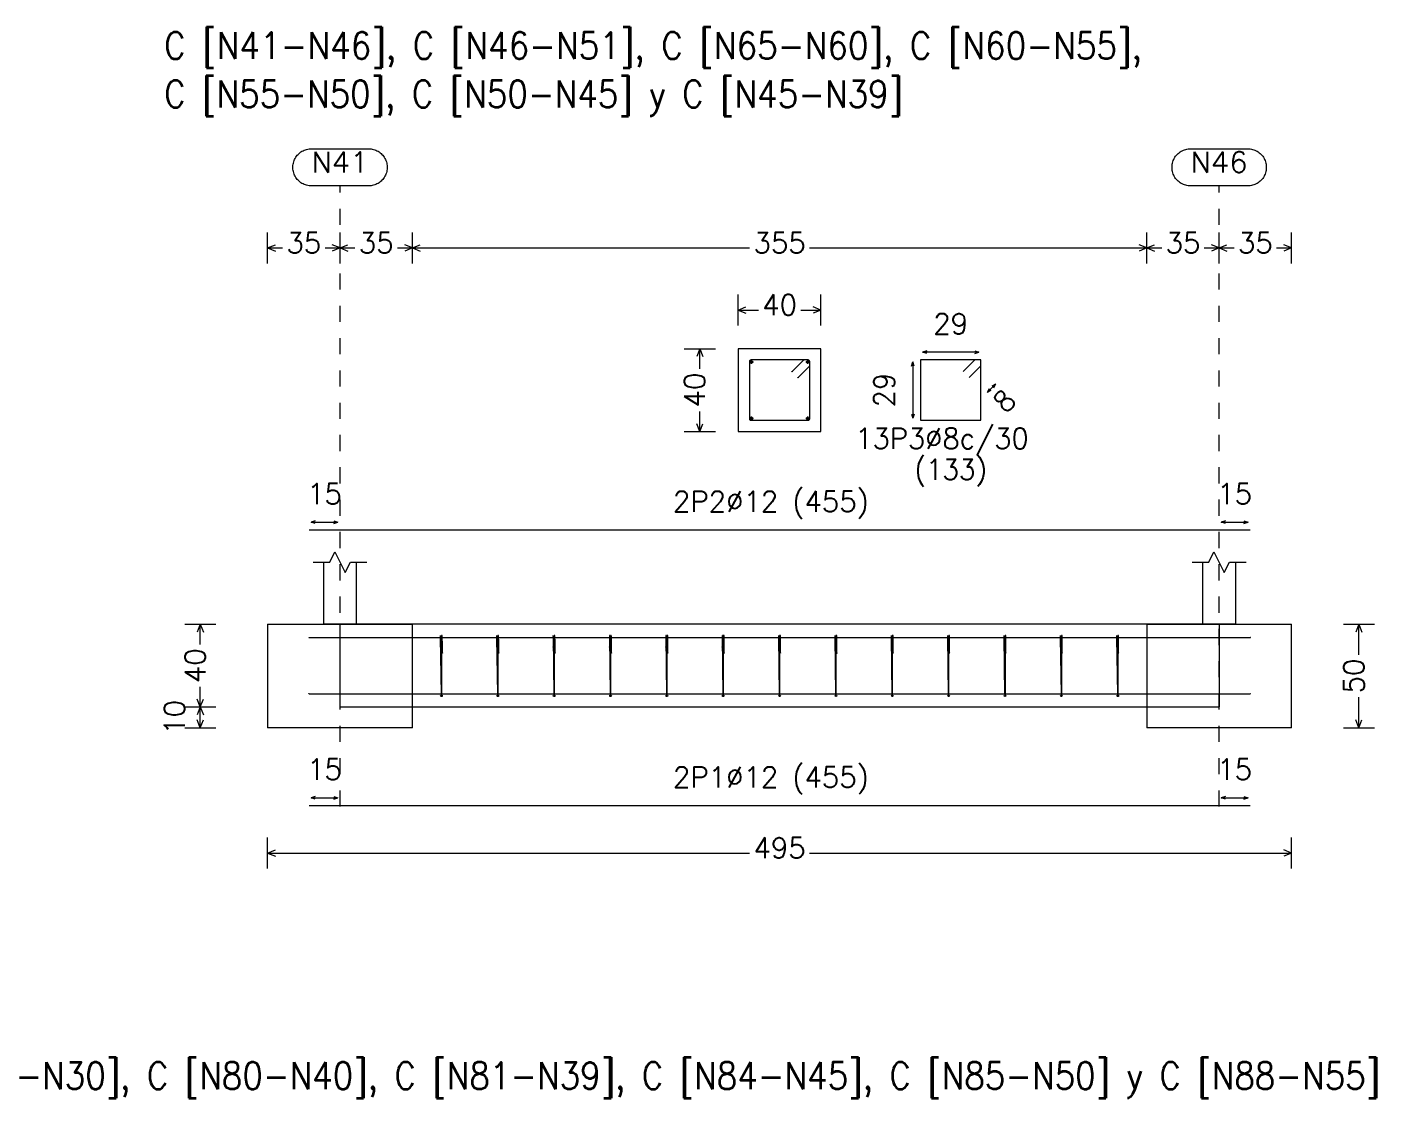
# Model space of a CAD drawing. Header units: inches. Extents: x 72863 to 72995, y 49095 to 49225.
# Drawn here: x 72978.76 to 72987.11, y 49143.24 to 49149.87 of the extents above; entities that cross this region are included whole.
import ezdxf
from ezdxf.enums import TextEntityAlignment as Align

# ---------------------------------------------------------------- set-up
doc = ezdxf.new("R2010")
doc.units = ezdxf.units.IN
doc.linetypes.add('CYPE_PUNTO', pattern=[0.075, 0, -0.075])
for name, color, linetype, lineweight in [('CIM_COTAS', 2, 'Continuous', 9), ('CIM_DIB_ARMADOS', 4, 'Continuous', 9), ('CIM_GEOMETRIA', 2, 'Continuous', 9), ('CIM_REFEREN', 2, 'Continuous', 9), ('CIM_TXT_ARMADOS', 3, 'Continuous', 9)]:
    doc.layers.add(name, color=color, linetype=linetype, lineweight=lineweight)
doc.styles.add('CYPETXT', font='romans__.ttf', dxfattribs={"height": 0.2})

msp = doc.modelspace()

# ---------------------------------------------------------------- hatches: boundary and pattern name
at = {"layer": 'CIM_DIB_ARMADOS'}
h = msp.add_hatch(color=256, dxfattribs=at)
edge = h.paths.add_edge_path()
edge.add_arc((72983.4932, 49147.7369), 0.00102, 0, 360)
h = msp.add_hatch(color=256, dxfattribs=at)
edge = h.paths.add_edge_path()
edge.add_arc((72983.5304, 49147.6998), 0.00102, 0, 360)
h = msp.add_hatch(color=256, dxfattribs=at)
edge = h.paths.add_edge_path()
edge.add_arc((72980.5039, 49146.091), 0.00102, 0, 360)
h = msp.add_hatch(color=256, dxfattribs=at)
edge = h.paths.add_edge_path()
edge.add_arc((72986.3279, 49146.091), 0.00102, 0, 360)
h = msp.add_hatch(color=256, dxfattribs=at)
edge = h.paths.add_edge_path()
edge.add_arc((72981.3177, 49146.0313), 0.00102, 0, 360)
h = msp.add_hatch(color=256, dxfattribs=at)
edge = h.paths.add_edge_path()
edge.add_arc((72981.6665, 49146.0313), 0.00102, 0, 360)
h = msp.add_hatch(color=256, dxfattribs=at)
edge = h.paths.add_edge_path()
edge.add_arc((72982.0153, 49146.0313), 0.00102, 0, 360)
h = msp.add_hatch(color=256, dxfattribs=at)
edge = h.paths.add_edge_path()
edge.add_arc((72982.364, 49146.0313), 0.00102, 0, 360)
h = msp.add_hatch(color=256, dxfattribs=at)
edge = h.paths.add_edge_path()
edge.add_arc((72982.7128, 49146.0313), 0.00102, 0, 360)
h = msp.add_hatch(color=256, dxfattribs=at)
edge = h.paths.add_edge_path()
edge.add_arc((72983.0615, 49146.0313), 0.00102, 0, 360)
h = msp.add_hatch(color=256, dxfattribs=at)
edge = h.paths.add_edge_path()
edge.add_arc((72983.4103, 49146.0313), 0.00102, 0, 360)
h = msp.add_hatch(color=256, dxfattribs=at)
edge = h.paths.add_edge_path()
edge.add_arc((72983.759, 49146.0313), 0.00102, 0, 360)
h = msp.add_hatch(color=256, dxfattribs=at)
edge = h.paths.add_edge_path()
edge.add_arc((72984.1078, 49146.0313), 0.00102, 0, 360)
h = msp.add_hatch(color=256, dxfattribs=at)
edge = h.paths.add_edge_path()
edge.add_arc((72984.4565, 49146.0313), 0.00102, 0, 360)
h = msp.add_hatch(color=256, dxfattribs=at)
edge = h.paths.add_edge_path()
edge.add_arc((72984.8053, 49146.0313), 0.00102, 0, 360)
h = msp.add_hatch(color=256, dxfattribs=at)
edge = h.paths.add_edge_path()
edge.add_arc((72985.154, 49146.0313), 0.00102, 0, 360)
h = msp.add_hatch(color=256, dxfattribs=at)
edge = h.paths.add_edge_path()
edge.add_arc((72985.5028, 49146.0313), 0.00102, 0, 360)
h = msp.add_hatch(color=256, dxfattribs=at)
edge = h.paths.add_edge_path()
edge.add_arc((72981.329, 49145.9942), 0.00102, 0, 360)
h = msp.add_hatch(color=256, dxfattribs=at)
edge = h.paths.add_edge_path()
edge.add_arc((72981.6778, 49145.9942), 0.00102, 0, 360)
h = msp.add_hatch(color=256, dxfattribs=at)
edge = h.paths.add_edge_path()
edge.add_arc((72982.0265, 49145.9942), 0.00102, 0, 360)
h = msp.add_hatch(color=256, dxfattribs=at)
edge = h.paths.add_edge_path()
edge.add_arc((72982.3753, 49145.9942), 0.00102, 0, 360)
h = msp.add_hatch(color=256, dxfattribs=at)
edge = h.paths.add_edge_path()
edge.add_arc((72982.724, 49145.9942), 0.00102, 0, 360)
h = msp.add_hatch(color=256, dxfattribs=at)
edge = h.paths.add_edge_path()
edge.add_arc((72983.0728, 49145.9942), 0.00102, 0, 360)
h = msp.add_hatch(color=256, dxfattribs=at)
edge = h.paths.add_edge_path()
edge.add_arc((72983.4215, 49145.9942), 0.00102, 0, 360)
h = msp.add_hatch(color=256, dxfattribs=at)
edge = h.paths.add_edge_path()
edge.add_arc((72983.7703, 49145.9942), 0.00102, 0, 360)
h = msp.add_hatch(color=256, dxfattribs=at)
edge = h.paths.add_edge_path()
edge.add_arc((72984.119, 49145.9942), 0.00102, 0, 360)
h = msp.add_hatch(color=256, dxfattribs=at)
edge = h.paths.add_edge_path()
edge.add_arc((72984.4678, 49145.9942), 0.00102, 0, 360)
h = msp.add_hatch(color=256, dxfattribs=at)
edge = h.paths.add_edge_path()
edge.add_arc((72984.8165, 49145.9942), 0.00102, 0, 360)
h = msp.add_hatch(color=256, dxfattribs=at)
edge = h.paths.add_edge_path()
edge.add_arc((72985.1653, 49145.9942), 0.00102, 0, 360)
h = msp.add_hatch(color=256, dxfattribs=at)
edge = h.paths.add_edge_path()
edge.add_arc((72985.514, 49145.9942), 0.00102, 0, 360)
h = msp.add_hatch(color=256, dxfattribs=at)
edge = h.paths.add_edge_path()
edge.add_arc((72980.5039, 49145.7428), 0.00102, 0, 360)
h = msp.add_hatch(color=256, dxfattribs=at)
edge = h.paths.add_edge_path()
edge.add_arc((72986.3279, 49145.7428), 0.00102, 0, 360)

# ---------------------------------------------------------------- linework, layer by layer
at = {"layer": 'CIM_COTAS', "linetype": 'CYPE_PUNTO'}
for p, q in [((72980.6959, 49145.0446), (72980.6959, 49148.8862)), ((72986.1359, 49145.0446), (72986.1359, 49148.8862))]:
    msp.add_line(p, q, dxfattribs=at)
at = {"layer": 'CIM_COTAS'}
for p, q in [((72980.2479, 49148.4062), (72980.2479, 49148.5982)), ((72980.6959, 49148.4062), (72980.6959, 49148.5982)), ((72980.6959, 49148.4062), (72980.6959, 49148.5982)), ((72981.1439, 49148.4062), (72981.1439, 49148.5982)), ((72981.1439, 49148.4062), (72981.1439, 49148.5982)), ((72985.6879, 49148.4062), (72985.6879, 49148.5982)), ((72985.6879, 49148.4062), (72985.6879, 49148.5982)), ((72986.1359, 49148.4062), (72986.1359, 49148.5982)), ((72986.1359, 49148.4062), (72986.1359, 49148.5982)), ((72986.5839, 49148.4062), (72986.5839, 49148.5982)), ((72980.2479, 49148.5022), (72980.2959, 49148.5214)), ((72980.6959, 49148.5022), (72980.6479, 49148.5214)), ((72980.6959, 49148.5022), (72980.7439, 49148.5214)), ((72981.1439, 49148.5022), (72981.0959, 49148.5214)), ((72981.1439, 49148.5022), (72981.1919, 49148.5214)), ((72985.6879, 49148.5022), (72985.6399, 49148.5214)), ((72985.6879, 49148.5022), (72985.7359, 49148.5214)), ((72986.1359, 49148.5022), (72986.0879, 49148.5214)), ((72986.1359, 49148.5022), (72986.1839, 49148.5214)), ((72986.5839, 49148.5022), (72986.5359, 49148.5214)), ((72980.2479, 49148.5022), (72980.2959, 49148.483)), ((72980.2479, 49148.5022), (72980.3404, 49148.5022)), ((72980.6034, 49148.5022), (72980.6959, 49148.5022)), ((72980.6959, 49148.5022), (72980.6479, 49148.483)), ((72980.6959, 49148.5022), (72980.7439, 49148.483)), ((72980.6959, 49148.5022), (72980.7884, 49148.5022)), ((72981.0514, 49148.5022), (72981.1439, 49148.5022)), ((72981.1439, 49148.5022), (72981.0959, 49148.483)), ((72981.1439, 49148.5022), (72981.1919, 49148.483)), ((72981.1439, 49148.5022), (72983.2306, 49148.5022)), ((72983.6012, 49148.5022), (72985.6879, 49148.5022)), ((72985.6879, 49148.5022), (72985.6399, 49148.483)), ((72985.6879, 49148.5022), (72985.7359, 49148.483)), ((72985.6879, 49148.5022), (72985.7804, 49148.5022)), ((72986.0434, 49148.5022), (72986.1359, 49148.5022)), ((72986.1359, 49148.5022), (72986.0879, 49148.483)), ((72986.1359, 49148.5022), (72986.1839, 49148.483)), ((72986.1359, 49148.5022), (72986.2284, 49148.5022)), ((72986.4914, 49148.5022), (72986.5839, 49148.5022)), ((72986.5839, 49148.5022), (72986.5359, 49148.483)), ((72983.1599, 49148.0222), (72983.1599, 49148.2142)), ((72983.6719, 49148.0222), (72983.6719, 49148.2142)), ((72983.1599, 49148.1182), (72983.2079, 49148.1374)), ((72983.1599, 49148.1182), (72983.2079, 49148.099)), ((72983.1599, 49148.1182), (72983.2844, 49148.1182)), ((72983.5474, 49148.1182), (72983.6719, 49148.1182)), ((72983.6719, 49148.1182), (72983.6239, 49148.1374)), ((72983.6719, 49148.1182), (72983.6239, 49148.099)), ((72982.8263, 49147.8785), (72983.0183, 49147.8785)), ((72982.9223, 49147.8785), (72982.9031, 49147.8305)), ((72982.9223, 49147.8785), (72982.9415, 49147.8305)), ((72982.9223, 49147.754), (72982.9223, 49147.8785)), ((72982.9223, 49147.3665), (72982.9223, 49147.491)), ((72982.8263, 49147.3665), (72983.0183, 49147.3665)), ((72982.9223, 49147.3665), (72982.9031, 49147.4145)), ((72982.9223, 49147.3665), (72982.9415, 49147.4145)), ((72979.7352, 49146.1729), (72979.9272, 49146.1729)), ((72979.8312, 49146.1729), (72979.812, 49146.1249)), ((72979.8312, 49146.1729), (72979.8504, 49146.1249)), ((72979.8312, 49146.0484), (72979.8312, 49146.1729)), ((72986.9045, 49146.1729), (72987.0965, 49146.1729)), ((72987.0005, 49146.1729), (72986.9813, 49146.1249)), ((72987.0005, 49146.1729), (72987.0197, 49146.1249)), ((72987.0005, 49145.9844), (72987.0005, 49146.1729)), ((72979.8312, 49145.6609), (72979.8312, 49145.7854)), ((72979.8312, 49145.6609), (72979.812, 49145.7089)), ((72979.8312, 49145.6609), (72979.8504, 49145.7089)), ((72987.0005, 49145.5329), (72987.0005, 49145.7214)), ((72979.7352, 49145.6609), (72979.9272, 49145.6609)), ((72979.7352, 49145.6609), (72979.9272, 49145.6609)), ((72979.8312, 49145.6609), (72979.812, 49145.6129)), ((72979.8312, 49145.6609), (72979.8504, 49145.6129)), ((72979.8312, 49145.5329), (72979.8312, 49145.6609)), ((72979.7352, 49145.5329), (72979.9272, 49145.5329)), ((72979.8312, 49145.5329), (72979.812, 49145.5809)), ((72979.8312, 49145.5329), (72979.8504, 49145.5809)), ((72986.9045, 49145.5329), (72987.0965, 49145.5329)), ((72987.0005, 49145.5329), (72986.9813, 49145.5809)), ((72987.0005, 49145.5329), (72987.0197, 49145.5809)), ((72980.2479, 49144.6606), (72980.2479, 49144.8526)), ((72986.5839, 49144.6606), (72986.5839, 49144.8526)), ((72980.2479, 49144.7566), (72980.2959, 49144.7758)), ((72980.2479, 49144.7566), (72980.2959, 49144.7374)), ((72980.2479, 49144.7566), (72983.2306, 49144.7566)), ((72983.6012, 49144.7566), (72986.5839, 49144.7566)), ((72986.5839, 49144.7566), (72986.5359, 49144.7758)), ((72986.5839, 49144.7566), (72986.5359, 49144.7374))]:
    msp.add_line(p, q, dxfattribs=at)
for points in [[(72980.8725, 49149.1166), (72980.8802, 49149.1163), (72980.8879, 49149.1155), (72980.8955, 49149.1142), (72980.903, 49149.1125), (72980.9103, 49149.1102), (72980.9175, 49149.1074), (72980.9245, 49149.1042), (72980.9312, 49149.1005), (72980.9377, 49149.0963), (72980.9439, 49149.0918), (72980.9498, 49149.0868), (72980.9553, 49149.0814), (72980.9605, 49149.0757), (72980.9653, 49149.0697), (72980.9696, 49149.0633), (72980.9735, 49149.0567), (72980.977, 49149.0498), (72980.98, 49149.0428), (72980.9825, 49149.0355), (72980.9846, 49149.0281), (72980.9861, 49149.0205), (72980.9871, 49149.0129), (72980.9877, 49149.0052), (72980.9877, 49148.9975), (72980.9871, 49148.9898), (72980.9861, 49148.9822), (72980.9846, 49148.9746), (72980.9825, 49148.9672), (72980.98, 49148.9599), (72980.977, 49148.9529), (72980.9735, 49148.946), (72980.9696, 49148.9394), (72980.9653, 49148.933), (72980.9605, 49148.927), (72980.9553, 49148.9213), (72980.9498, 49148.9159), (72980.9439, 49148.9109), (72980.9377, 49148.9064), (72980.9312, 49148.9022), (72980.9245, 49148.8985), (72980.9175, 49148.8953), (72980.9103, 49148.8925), (72980.903, 49148.8902), (72980.8955, 49148.8885), (72980.8879, 49148.8872), (72980.8802, 49148.8864), (72980.8725, 49148.8862), (72980.5192, 49148.8862), (72980.5115, 49148.8864), (72980.5039, 49148.8872), (72980.4963, 49148.8885), (72980.4888, 49148.8902), (72980.4815, 49148.8925), (72980.4743, 49148.8953), (72980.4673, 49148.8985), (72980.4605, 49148.9022), (72980.454, 49148.9064), (72980.4478, 49148.9109), (72980.442, 49148.9159), (72980.4364, 49148.9213), (72980.4313, 49148.927), (72980.4265, 49148.933), (72980.4221, 49148.9394), (72980.4182, 49148.946), (72980.4147, 49148.9529), (72980.4117, 49148.9599), (72980.4092, 49148.9672), (72980.4072, 49148.9746), (72980.4056, 49148.9822), (72980.4046, 49148.9898), (72980.4041, 49148.9975), (72980.4041, 49149.0052), (72980.4046, 49149.0129), (72980.4056, 49149.0205), (72980.4072, 49149.0281), (72980.4092, 49149.0355), (72980.4117, 49149.0428), (72980.4147, 49149.0498), (72980.4182, 49149.0567), (72980.4221, 49149.0633), (72980.4265, 49149.0697), (72980.4313, 49149.0757), (72980.4364, 49149.0814), (72980.442, 49149.0868), (72980.4478, 49149.0918), (72980.454, 49149.0963), (72980.4605, 49149.1005), (72980.4673, 49149.1042), (72980.4743, 49149.1074), (72980.4815, 49149.1102), (72980.4888, 49149.1125), (72980.4963, 49149.1142), (72980.5039, 49149.1155), (72980.5115, 49149.1163), (72980.5192, 49149.1166), (72980.8725, 49149.1166)], [(72986.3125, 49149.1166), (72986.3202, 49149.1163), (72986.3279, 49149.1155), (72986.3355, 49149.1142), (72986.343, 49149.1125), (72986.3503, 49149.1102), (72986.3575, 49149.1074), (72986.3645, 49149.1042), (72986.3712, 49149.1005), (72986.3777, 49149.0963), (72986.3839, 49149.0918), (72986.3898, 49149.0868), (72986.3953, 49149.0814), (72986.4005, 49149.0757), (72986.4053, 49149.0697), (72986.4096, 49149.0633), (72986.4135, 49149.0567), (72986.417, 49149.0498), (72986.42, 49149.0428), (72986.4225, 49149.0355), (72986.4246, 49149.0281), (72986.4261, 49149.0205), (72986.4271, 49149.0129), (72986.4277, 49149.0052), (72986.4277, 49148.9975), (72986.4271, 49148.9898), (72986.4261, 49148.9822), (72986.4246, 49148.9746), (72986.4225, 49148.9672), (72986.42, 49148.9599), (72986.417, 49148.9529), (72986.4135, 49148.946), (72986.4096, 49148.9394), (72986.4053, 49148.933), (72986.4005, 49148.927), (72986.3953, 49148.9213), (72986.3898, 49148.9159), (72986.3839, 49148.9109), (72986.3777, 49148.9064), (72986.3712, 49148.9022), (72986.3645, 49148.8985), (72986.3575, 49148.8953), (72986.3503, 49148.8925), (72986.343, 49148.8902), (72986.3355, 49148.8885), (72986.3279, 49148.8872), (72986.3202, 49148.8864), (72986.3125, 49148.8862), (72985.9592, 49148.8862), (72985.9515, 49148.8864), (72985.9439, 49148.8872), (72985.9363, 49148.8885), (72985.9288, 49148.8902), (72985.9215, 49148.8925), (72985.9143, 49148.8953), (72985.9073, 49148.8985), (72985.9005, 49148.9022), (72985.894, 49148.9064), (72985.8878, 49148.9109), (72985.882, 49148.9159), (72985.8764, 49148.9213), (72985.8713, 49148.927), (72985.8665, 49148.933), (72985.8621, 49148.9394), (72985.8582, 49148.946), (72985.8547, 49148.9529), (72985.8517, 49148.9599), (72985.8492, 49148.9672), (72985.8472, 49148.9746), (72985.8456, 49148.9822), (72985.8446, 49148.9898), (72985.8441, 49148.9975), (72985.8441, 49149.0052), (72985.8446, 49149.0129), (72985.8456, 49149.0205), (72985.8472, 49149.0281), (72985.8492, 49149.0355), (72985.8517, 49149.0428), (72985.8547, 49149.0498), (72985.8582, 49149.0567), (72985.8621, 49149.0633), (72985.8665, 49149.0697), (72985.8713, 49149.0757), (72985.8764, 49149.0814), (72985.882, 49149.0868), (72985.8878, 49149.0918), (72985.894, 49149.0963), (72985.9005, 49149.1005), (72985.9073, 49149.1042), (72985.9143, 49149.1074), (72985.9215, 49149.1102), (72985.9288, 49149.1125), (72985.9363, 49149.1142), (72985.9439, 49149.1155), (72985.9515, 49149.1163), (72985.9592, 49149.1166), (72986.3125, 49149.1166)]]:
    msp.add_lwpolyline(points, close=True, dxfattribs=at)
at = {"layer": 'CIM_DIB_ARMADOS'}
for p, q in [((72983.2303, 49147.7966), (72983.2533, 49147.7966)), ((72983.2418, 49147.785), (72983.2418, 49147.8081)), ((72983.5784, 49147.7966), (72983.6015, 49147.7966)), ((72983.59, 49147.785), (72983.59, 49147.8081)), ((72983.2303, 49147.4484), (72983.2533, 49147.4484)), ((72983.2418, 49147.4369), (72983.2418, 49147.4599)), ((72983.5784, 49147.4484), (72983.6015, 49147.4484)), ((72983.59, 49147.4369), (72983.59, 49147.4599))]:
    msp.add_line(p, q, dxfattribs=at)
for points in [[(72983.5304, 49147.6998), (72983.5998, 49147.7692), (72983.602, 49147.7726), (72983.6028, 49147.7765), (72983.6028, 49147.7991), (72983.6014, 49147.8042), (72983.5976, 49147.808), (72983.5925, 49147.8094), (72983.2392, 49147.8094), (72983.2341, 49147.808), (72983.2304, 49147.8042), (72983.229, 49147.7991), (72983.229, 49147.4458), (72983.2304, 49147.4407), (72983.2341, 49147.437), (72983.2392, 49147.4356), (72983.5925, 49147.4356), (72983.5976, 49147.437), (72983.6014, 49147.4407), (72983.6028, 49147.4458), (72983.6028, 49147.7991), (72983.6014, 49147.8042), (72983.5976, 49147.808), (72983.5925, 49147.8094), (72983.5699, 49147.8094), (72983.566, 49147.8086), (72983.5626, 49147.8064), (72983.4932, 49147.7369)], [(72984.5892, 49147.6998), (72984.6616, 49147.7722), (72984.6616, 49147.8094), (72984.2879, 49147.8094), (72984.2879, 49147.4356), (72984.6616, 49147.4356), (72984.6616, 49147.8094), (72984.6245, 49147.8094), (72984.5521, 49147.7369)], [(72980.5039, 49146.7572), (72980.6959, 49146.7572), (72986.1359, 49146.7572), (72986.3279, 49146.7572)], [(72980.5039, 49146.091), (72980.6959, 49146.091), (72986.1359, 49146.091), (72986.3279, 49146.091)], [(72981.329, 49145.9942), (72981.329, 49146.0636), (72981.329, 49146.067), (72981.3289, 49146.0709), (72981.3286, 49146.0935), (72981.3285, 49146.0986), (72981.3284, 49146.1024), (72981.3284, 49146.1038), (72981.3235, 49146.1038), (72981.3234, 49146.1024), (72981.3234, 49146.0986), (72981.3234, 49146.0935), (72981.3234, 49145.7402), (72981.3234, 49145.7351), (72981.3234, 49145.7314), (72981.3234, 49145.73), (72981.3234, 49145.7314), (72981.3233, 49145.7351), (72981.3232, 49145.7402), (72981.3184, 49146.0935), (72981.3183, 49146.0986), (72981.3182, 49146.1024), (72981.3181, 49146.1038), (72981.3178, 49146.1038), (72981.3178, 49146.103), (72981.3177, 49146.1008), (72981.3177, 49146.0313)], [(72981.6778, 49145.9942), (72981.6778, 49146.0636), (72981.6777, 49146.067), (72981.6777, 49146.0709), (72981.6774, 49146.0935), (72981.6773, 49146.0986), (72981.6772, 49146.1024), (72981.6771, 49146.1038), (72981.6723, 49146.1038), (72981.6722, 49146.1024), (72981.6721, 49146.0986), (72981.6721, 49146.0935), (72981.6721, 49145.7402), (72981.6721, 49145.7351), (72981.6721, 49145.7314), (72981.6721, 49145.73), (72981.6721, 49145.7314), (72981.6721, 49145.7351), (72981.672, 49145.7402), (72981.6671, 49146.0935), (72981.6671, 49146.0986), (72981.667, 49146.1024), (72981.6669, 49146.1038), (72981.6666, 49146.1038), (72981.6665, 49146.103), (72981.6665, 49146.1008), (72981.6665, 49146.0313)], [(72982.0265, 49145.9942), (72982.0265, 49146.0636), (72982.0265, 49146.067), (72982.0264, 49146.0709), (72982.0261, 49146.0935), (72982.026, 49146.0986), (72982.0259, 49146.1024), (72982.0259, 49146.1038), (72982.021, 49146.1038), (72982.0209, 49146.1024), (72982.0209, 49146.0986), (72982.0209, 49146.0935), (72982.0209, 49145.7402), (72982.0209, 49145.7351), (72982.0209, 49145.7314), (72982.0209, 49145.73), (72982.0209, 49145.7314), (72982.0208, 49145.7351), (72982.0207, 49145.7402), (72982.0159, 49146.0935), (72982.0158, 49146.0986), (72982.0157, 49146.1024), (72982.0156, 49146.1038), (72982.0153, 49146.1038), (72982.0153, 49146.103), (72982.0153, 49146.1008), (72982.0153, 49146.0313)], [(72982.3753, 49145.9942), (72982.3753, 49146.0636), (72982.3752, 49146.067), (72982.3752, 49146.0709), (72982.3749, 49146.0935), (72982.3748, 49146.0986), (72982.3747, 49146.1024), (72982.3746, 49146.1038), (72982.3698, 49146.1038), (72982.3697, 49146.1024), (72982.3696, 49146.0986), (72982.3696, 49146.0935), (72982.3696, 49145.7402), (72982.3696, 49145.7351), (72982.3696, 49145.7314), (72982.3696, 49145.73), (72982.3696, 49145.7314), (72982.3696, 49145.7351), (72982.3695, 49145.7402), (72982.3646, 49146.0935), (72982.3646, 49146.0986), (72982.3645, 49146.1024), (72982.3644, 49146.1038), (72982.3641, 49146.1038), (72982.364, 49146.103), (72982.364, 49146.1008), (72982.364, 49146.0313)], [(72982.724, 49145.9942), (72982.724, 49146.0636), (72982.724, 49146.067), (72982.724, 49146.0709), (72982.7236, 49146.0935), (72982.7236, 49146.0986), (72982.7234, 49146.1024), (72982.7234, 49146.1038), (72982.7185, 49146.1038), (72982.7185, 49146.1024), (72982.7184, 49146.0986), (72982.7184, 49146.0935), (72982.7184, 49145.7402), (72982.7184, 49145.7351), (72982.7184, 49145.7314), (72982.7184, 49145.73), (72982.7184, 49145.7314), (72982.7183, 49145.7351), (72982.7182, 49145.7402), (72982.7134, 49146.0935), (72982.7133, 49146.0986), (72982.7132, 49146.1024), (72982.7131, 49146.1038), (72982.7128, 49146.1038), (72982.7128, 49146.103), (72982.7128, 49146.1008), (72982.7128, 49146.0313)], [(72983.0728, 49145.9942), (72983.0728, 49146.0636), (72983.0727, 49146.067), (72983.0727, 49146.0709), (72983.0724, 49146.0935), (72983.0723, 49146.0986), (72983.0722, 49146.1024), (72983.0721, 49146.1038), (72983.0673, 49146.1038), (72983.0672, 49146.1024), (72983.0671, 49146.0986), (72983.0671, 49146.0935), (72983.0671, 49145.7402), (72983.0671, 49145.7351), (72983.0671, 49145.7314), (72983.0671, 49145.73), (72983.0671, 49145.7314), (72983.0671, 49145.7351), (72983.067, 49145.7402), (72983.0622, 49146.0935), (72983.0621, 49146.0986), (72983.062, 49146.1024), (72983.0619, 49146.1038), (72983.0616, 49146.1038), (72983.0615, 49146.103), (72983.0615, 49146.1008), (72983.0615, 49146.0313)], [(72983.4215, 49145.9942), (72983.4215, 49146.0636), (72983.4215, 49146.067), (72983.4215, 49146.0709), (72983.4211, 49146.0935), (72983.4211, 49146.0986), (72983.421, 49146.1024), (72983.4209, 49146.1038), (72983.416, 49146.1038), (72983.416, 49146.1024), (72983.4159, 49146.0986), (72983.4159, 49146.0935), (72983.4159, 49145.7402), (72983.4159, 49145.7351), (72983.4159, 49145.7314), (72983.4159, 49145.73), (72983.4159, 49145.7314), (72983.4158, 49145.7351), (72983.4157, 49145.7402), (72983.4109, 49146.0935), (72983.4108, 49146.0986), (72983.4107, 49146.1024), (72983.4106, 49146.1038), (72983.4103, 49146.1038), (72983.4103, 49146.103), (72983.4103, 49146.1008), (72983.4103, 49146.0313)], [(72983.7703, 49145.9942), (72983.7703, 49146.0636), (72983.7702, 49146.067), (72983.7702, 49146.0709), (72983.7699, 49146.0935), (72983.7698, 49146.0986), (72983.7697, 49146.1024), (72983.7696, 49146.1038), (72983.7648, 49146.1038), (72983.7647, 49146.1024), (72983.7647, 49146.0986), (72983.7646, 49146.0935), (72983.7646, 49145.7402), (72983.7646, 49145.7351), (72983.7646, 49145.7314), (72983.7646, 49145.73), (72983.7646, 49145.7314), (72983.7646, 49145.7351), (72983.7645, 49145.7402), (72983.7597, 49146.0935), (72983.7596, 49146.0986), (72983.7595, 49146.1024), (72983.7594, 49146.1038), (72983.7591, 49146.1038), (72983.759, 49146.103), (72983.759, 49146.1008), (72983.759, 49146.0313)], [(72984.119, 49145.9942), (72984.119, 49146.0636), (72984.119, 49146.067), (72984.119, 49146.0709), (72984.1186, 49146.0935), (72984.1186, 49146.0986), (72984.1185, 49146.1024), (72984.1184, 49146.1038), (72984.1135, 49146.1038), (72984.1135, 49146.1024), (72984.1134, 49146.0986), (72984.1134, 49146.0935), (72984.1134, 49145.7402), (72984.1134, 49145.7351), (72984.1134, 49145.7314), (72984.1134, 49145.73), (72984.1134, 49145.7314), (72984.1133, 49145.7351), (72984.1132, 49145.7402), (72984.1084, 49146.0935), (72984.1083, 49146.0986), (72984.1082, 49146.1024), (72984.1081, 49146.1038), (72984.1078, 49146.1038), (72984.1078, 49146.103), (72984.1078, 49146.1008), (72984.1078, 49146.0313)], [(72984.4678, 49145.9942), (72984.4678, 49146.0636), (72984.4677, 49146.067), (72984.4677, 49146.0709), (72984.4674, 49146.0935), (72984.4673, 49146.0986), (72984.4672, 49146.1024), (72984.4671, 49146.1038), (72984.4623, 49146.1038), (72984.4622, 49146.1024), (72984.4622, 49146.0986), (72984.4621, 49146.0935), (72984.4621, 49145.7402), (72984.4621, 49145.7351), (72984.4621, 49145.7314), (72984.4621, 49145.73), (72984.4621, 49145.7314), (72984.4621, 49145.7351), (72984.462, 49145.7402), (72984.4572, 49146.0935), (72984.4571, 49146.0986), (72984.457, 49146.1024), (72984.4569, 49146.1038), (72984.4566, 49146.1038), (72984.4565, 49146.103), (72984.4565, 49146.1008), (72984.4565, 49146.0313)], [(72984.8165, 49145.9942), (72984.8165, 49146.0636), (72984.8165, 49146.067), (72984.8165, 49146.0709), (72984.8161, 49146.0935), (72984.8161, 49146.0986), (72984.816, 49146.1024), (72984.8159, 49146.1038), (72984.811, 49146.1038), (72984.811, 49146.1024), (72984.8109, 49146.0986), (72984.8109, 49146.0935), (72984.8109, 49145.7402), (72984.8109, 49145.7351), (72984.8109, 49145.7314), (72984.8109, 49145.73), (72984.8109, 49145.7314), (72984.8108, 49145.7351), (72984.8107, 49145.7402), (72984.8059, 49146.0935), (72984.8058, 49146.0986), (72984.8057, 49146.1024), (72984.8056, 49146.1038), (72984.8053, 49146.1038), (72984.8053, 49146.103), (72984.8053, 49146.1008), (72984.8053, 49146.0313)], [(72985.1653, 49145.9942), (72985.1653, 49146.0636), (72985.1652, 49146.067), (72985.1652, 49146.0709), (72985.1649, 49146.0935), (72985.1648, 49146.0986), (72985.1647, 49146.1024), (72985.1646, 49146.1038), (72985.1598, 49146.1038), (72985.1597, 49146.1024), (72985.1597, 49146.0986), (72985.1596, 49146.0935), (72985.1596, 49145.7402), (72985.1596, 49145.7351), (72985.1596, 49145.7314), (72985.1596, 49145.73), (72985.1596, 49145.7314), (72985.1596, 49145.7351), (72985.1595, 49145.7402), (72985.1547, 49146.0935), (72985.1546, 49146.0986), (72985.1545, 49146.1024), (72985.1544, 49146.1038), (72985.1541, 49146.1038), (72985.154, 49146.103), (72985.154, 49146.1008), (72985.154, 49146.0313)], [(72985.514, 49145.9942), (72985.514, 49146.0636), (72985.514, 49146.067), (72985.514, 49146.0709), (72985.5136, 49146.0935), (72985.5136, 49146.0986), (72985.5135, 49146.1024), (72985.5134, 49146.1038), (72985.5085, 49146.1038), (72985.5085, 49146.1024), (72985.5084, 49146.0986), (72985.5084, 49146.0935), (72985.5084, 49145.7402), (72985.5084, 49145.7351), (72985.5084, 49145.7314), (72985.5084, 49145.73), (72985.5084, 49145.7314), (72985.5083, 49145.7351), (72985.5082, 49145.7402), (72985.5034, 49146.0935), (72985.5033, 49146.0986), (72985.5032, 49146.1024), (72985.5031, 49146.1038), (72985.5028, 49146.1038), (72985.5028, 49146.103), (72985.5028, 49146.1008), (72985.5028, 49146.0313)], [(72980.5039, 49145.7428), (72980.6959, 49145.7428), (72986.1359, 49145.7428), (72986.3279, 49145.7428)], [(72980.5039, 49145.051), (72980.6959, 49145.051), (72986.1359, 49145.051), (72986.3279, 49145.051)]]:
    msp.add_lwpolyline(points, dxfattribs=at)
for centre, radius in [((72983.2418, 49147.7966), 0.00768), ((72983.59, 49147.7966), 0.00768), ((72983.4932, 49147.7369), 0.00102), ((72983.5304, 49147.6998), 0.00102), ((72983.2418, 49147.4484), 0.00768), ((72983.59, 49147.4484), 0.00768), ((72980.5039, 49146.091), 0.00102), ((72986.3279, 49146.091), 0.00102), ((72981.3177, 49146.0313), 0.00102), ((72981.6665, 49146.0313), 0.00102), ((72982.0153, 49146.0313), 0.00102), ((72982.364, 49146.0313), 0.00102), ((72982.7128, 49146.0313), 0.00102), ((72983.0615, 49146.0313), 0.00102), ((72983.4103, 49146.0313), 0.00102), ((72983.759, 49146.0313), 0.00102), ((72984.1078, 49146.0313), 0.00102), ((72984.4565, 49146.0313), 0.00102), ((72984.8053, 49146.0313), 0.00102), ((72985.154, 49146.0313), 0.00102), ((72985.5028, 49146.0313), 0.00102), ((72981.329, 49145.9942), 0.00102), ((72981.6778, 49145.9942), 0.00102), ((72982.0265, 49145.9942), 0.00102), ((72982.3753, 49145.9942), 0.00102), ((72982.724, 49145.9942), 0.00102), ((72983.0728, 49145.9942), 0.00102), ((72983.4215, 49145.9942), 0.00102), ((72983.7703, 49145.9942), 0.00102), ((72984.119, 49145.9942), 0.00102), ((72984.4678, 49145.9942), 0.00102), ((72984.8165, 49145.9942), 0.00102), ((72985.1653, 49145.9942), 0.00102), ((72985.514, 49145.9942), 0.00102), ((72980.5039, 49145.7428), 0.00102), ((72981.3234, 49145.73), 0.00512), ((72981.6721, 49145.73), 0.00512), ((72982.0209, 49145.73), 0.00512), ((72982.3696, 49145.73), 0.00512), ((72982.7184, 49145.73), 0.00512), ((72983.0671, 49145.73), 0.00512), ((72983.4159, 49145.73), 0.00512), ((72983.7646, 49145.73), 0.00512), ((72984.1134, 49145.73), 0.00512), ((72984.4621, 49145.73), 0.00512), ((72984.8109, 49145.73), 0.00512), ((72985.1596, 49145.73), 0.00512), ((72985.5084, 49145.73), 0.00512), ((72986.3279, 49145.7428), 0.00102)]:
    msp.add_circle(centre, radius, dxfattribs=at)
at = {"layer": 'CIM_GEOMETRIA'}
for p, q in [((72980.5935, 49146.5569), (72980.5935, 49146.1729)), ((72980.7983, 49146.1729), (72980.7983, 49146.5569)), ((72986.0335, 49146.5569), (72986.0335, 49146.1729)), ((72986.2383, 49146.1729), (72986.2383, 49146.5569)), ((72980.2479, 49146.1729), (72981.1439, 49146.1729)), ((72980.2479, 49146.1729), (72980.2479, 49145.5329)), ((72980.7983, 49146.1729), (72980.5935, 49146.1729)), ((72980.6959, 49145.6609), (72980.6959, 49146.1729)), ((72986.1359, 49146.1729), (72980.6959, 49146.1729)), ((72981.1439, 49145.5329), (72981.1439, 49146.1729)), ((72985.6879, 49146.1729), (72986.5839, 49146.1729)), ((72985.6879, 49146.1729), (72985.6879, 49145.5329)), ((72986.2383, 49146.1729), (72986.0335, 49146.1729)), ((72986.1359, 49146.1729), (72986.1359, 49145.6609)), ((72986.5839, 49145.5329), (72986.5839, 49146.1729)), ((72980.6959, 49145.6609), (72986.1359, 49145.6609)), ((72981.1439, 49145.5329), (72980.2479, 49145.5329)), ((72986.5839, 49145.5329), (72985.6879, 49145.5329))]:
    msp.add_line(p, q, dxfattribs=at)
msp.add_lwpolyline([(72983.1599, 49147.8785), (72983.1599, 49147.3665), (72983.6719, 49147.3665), (72983.6719, 49147.8785), (72983.1599, 49147.8785)], close=True, dxfattribs=at)
for points in [[(72980.5295, 49146.5569), (72980.6319, 49146.5569), (72980.6639, 49146.6209), (72980.7279, 49146.4929), (72980.7599, 49146.5569), (72980.8623, 49146.5569)], [(72985.9695, 49146.5569), (72986.0719, 49146.5569), (72986.1039, 49146.6209), (72986.1679, 49146.4929), (72986.1999, 49146.5569), (72986.3023, 49146.5569)]]:
    msp.add_lwpolyline(points, dxfattribs=at)
at = {"layer": 'CIM_TXT_ARMADOS'}
for p, q in [((72984.3264, 49147.8654), (72984.3008, 49147.8574)), ((72984.3264, 49147.8494), (72984.3008, 49147.8574)), ((72984.6487, 49147.8574), (72984.3008, 49147.8574)), ((72984.6231, 49147.8654), (72984.6487, 49147.8574)), ((72984.6231, 49147.8494), (72984.6487, 49147.8574)), ((72984.2319, 49147.7708), (72984.2399, 49147.7964)), ((72984.2479, 49147.7708), (72984.2399, 49147.7964)), ((72984.2399, 49147.7964), (72984.2399, 49147.4485)), ((72984.7002, 49147.6071), (72984.7543, 49147.6613)), ((72984.7126, 49147.6309), (72984.7002, 49147.6071)), ((72984.724, 49147.6196), (72984.7002, 49147.6071)), ((72984.7306, 49147.6488), (72984.7543, 49147.6613)), ((72984.7419, 49147.6375), (72984.7543, 49147.6613)), ((72984.2319, 49147.4741), (72984.2399, 49147.4485)), ((72984.2479, 49147.4741), (72984.2399, 49147.4485)), ((72980.5424, 49146.8132), (72980.5168, 49146.8052)), ((72980.5424, 49146.7972), (72980.5168, 49146.8052)), ((72980.5168, 49146.8052), (72980.683, 49146.8052)), ((72980.6574, 49146.8132), (72980.683, 49146.8052)), ((72980.6574, 49146.7972), (72980.683, 49146.8052)), ((72986.1744, 49146.8132), (72986.1488, 49146.8052)), ((72986.1744, 49146.7972), (72986.1488, 49146.8052)), ((72986.1488, 49146.8052), (72986.315, 49146.8052)), ((72986.2894, 49146.8132), (72986.315, 49146.8052)), ((72986.2894, 49146.7972), (72986.315, 49146.8052)), ((72980.5424, 49145.107), (72980.5168, 49145.099)), ((72980.5424, 49145.091), (72980.5168, 49145.099)), ((72980.5168, 49145.099), (72980.683, 49145.099)), ((72980.6574, 49145.107), (72980.683, 49145.099)), ((72980.6574, 49145.091), (72980.683, 49145.099)), ((72986.1744, 49145.107), (72986.1488, 49145.099)), ((72986.1744, 49145.091), (72986.1488, 49145.099)), ((72986.1488, 49145.099), (72986.315, 49145.099)), ((72986.2894, 49145.107), (72986.315, 49145.099)), ((72986.2894, 49145.091), (72986.315, 49145.099))]:
    msp.add_line(p, q, dxfattribs=at)

# ---------------------------------------------------------------- texts
at = {"layer": 'CIM_COTAS', "style": 'CYPETXT'}
for s, width, p, p2 in [('N41', 0.924861, (72980.5192, 49148.9694), (72980.8725, 49148.9694)), ('N46', 0.924861, (72985.9592, 49148.9694), (72986.3125, 49148.9694)), ('35', 0.872087, (72980.3644, 49148.4702), (72980.5794, 49148.4702)), ('35', 0.872087, (72980.8124, 49148.4702), (72981.0274, 49148.4702)), ('355', 0.872087, (72983.2546, 49148.4702), (72983.5772, 49148.4702)), ('35', 0.872087, (72985.8044, 49148.4702), (72986.0194, 49148.4702)), ('35', 0.872087, (72986.2524, 49148.4702), (72986.4674, 49148.4702)), ('40', 0.872087, (72983.3084, 49148.0862), (72983.5234, 49148.0862)), ('495', 0.872087, (72983.2546, 49144.7246), (72983.5772, 49144.7246))]:
    msp.add_text(s, height=0.128, dxfattribs=dict(at, width=width)).set_placement(p, p2, align=Align.FIT)
at = {"layer": 'CIM_COTAS', "style": 'CYPETXT', "width": 0.872087}
for s, p, p2 in [('40', (72982.9543, 49147.515), (72982.9543, 49147.73)), ('40', (72979.8632, 49145.8094), (72979.8632, 49146.0244)), ('50', (72987.0325, 49145.7454), (72987.0325, 49145.9604)), ('10', (72979.7352, 49145.4894), (72979.7352, 49145.7044))]:
    msp.add_text(s, height=0.128, rotation=90, dxfattribs=at).set_placement(p, p2, align=Align.FIT)
at = {"layer": 'CIM_REFEREN', "style": 'CYPETXT'}
for s, width, p, p2 in [('C [N41-N46], C [N46-N51], C [N65-N60], C [N60-N55],', 0.767225, (72979.6072, 49149.6721), (72985.6575, 49149.6721)), ('C [N55-N50], C [N50-N45] y C [N45-N39]', 0.761402, (72979.6072, 49149.3726), (72984.1799, 49149.3726)), ('C [N77-N30], C [N80-N40], C [N81-N39], C [N84-N45], C [N85-N50] y C [N88-N55]', 0.760641, (72977.9692, 49143.2959), (72987.132, 49143.2959))]:
    msp.add_text(s, height=0.1664, dxfattribs=dict(at, width=width)).set_placement(p, p2, align=Align.FIT)
at = {"layer": 'CIM_TXT_ARMADOS', "style": 'CYPETXT'}
for s, width, p, p2 in [('29', 0.872087, (72984.3672, 49147.9694), (72984.5823, 49147.9694)), ('13P3%%c8c/30', 0.870411, (72983.8844, 49147.2596), (72984.9576, 49147.2596)), ('(133)', 0.825691, (72984.2501, 49147.0676), (72984.6994, 49147.0676)), ('15', 0.872087, (72980.4924, 49146.9172), (72980.7074, 49146.9172)), ('2P2%%c12 (455)', 0.857229, (72982.7564, 49146.8692), (72983.9679, 49146.8692)), ('15', 0.872087, (72986.1244, 49146.9172), (72986.3394, 49146.9172)), ('15', 0.872087, (72980.4924, 49145.211), (72980.7074, 49145.211)), ('15', 0.872087, (72986.1244, 49145.211), (72986.3394, 49145.211)), ('2P1%%c12 (455)', 0.857229, (72982.7564, 49145.163), (72983.9679, 49145.163))]:
    msp.add_text(s, height=0.128, dxfattribs=dict(at, width=width)).set_placement(p, p2, align=Align.FIT)
at = {"layer": 'CIM_TXT_ARMADOS', "style": 'CYPETXT', "width": 0.872087}
for s, rotation, p, p2 in [('29', 90, (72984.1279, 49147.515), (72984.1279, 49147.73)), ('8', 45, (72984.8137, 49147.4717), (72984.8897, 49147.5478))]:
    msp.add_text(s, height=0.128, rotation=rotation, dxfattribs=at).set_placement(p, p2, align=Align.FIT)

doc.saveas('drawing.dxf')
